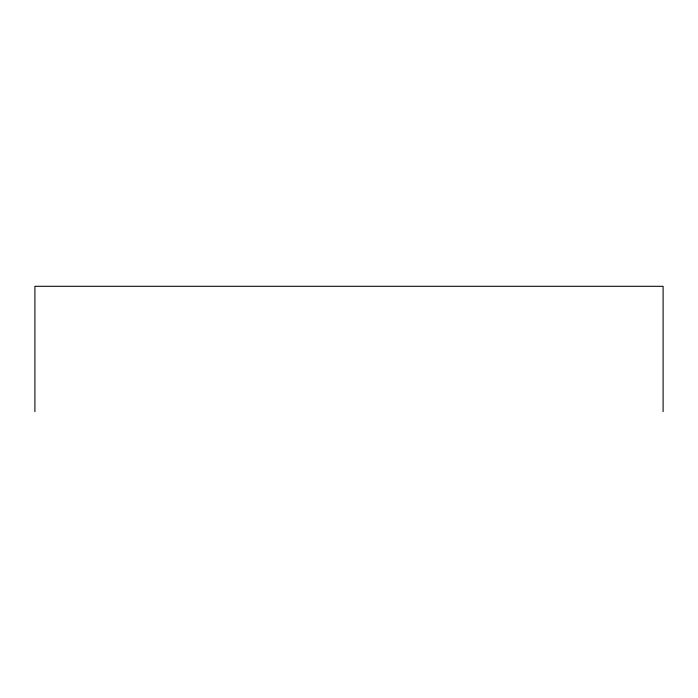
<?xml version="1.0" encoding="UTF-8"?>
<svg xmlns="http://www.w3.org/2000/svg" width="698" height="698" viewBox="0 0 698 698"><rect width="100%" height="100%" fill="white"/><g stroke="black" fill="none" stroke-linecap="round" stroke-linejoin="round"><path stroke-width="1.05" d="M663.1 411.698L663.1 286.302L34.9 286.302L34.9 411.698"/></g></svg>
